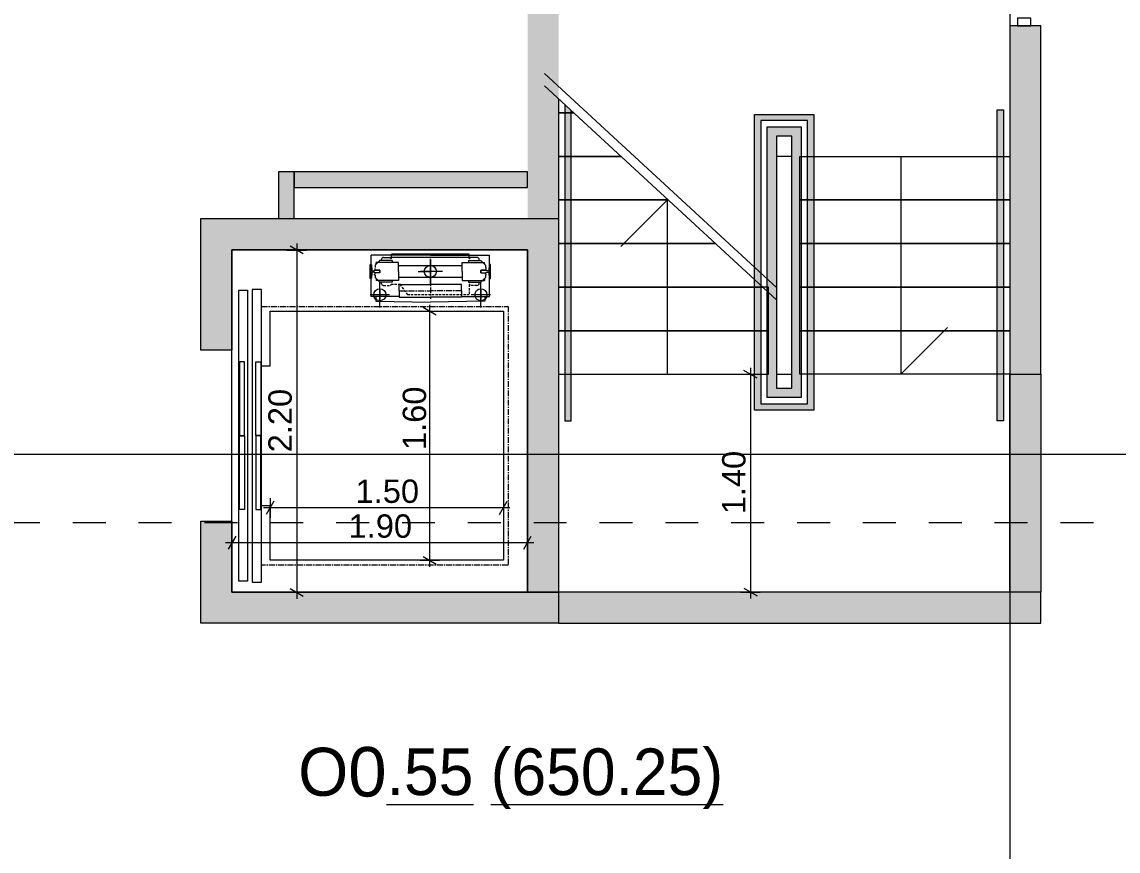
# Model space of a CAD drawing. Header units: millimetres. Extents: x 475159934 to 476245151, y 4620917055 to 4621447368.
# Drawn here: x 475283674 to 475290721, y 4620948619 to 4620953948 of the extents above; entities that cross this region are included whole.
import ezdxf

# ---------------------------------------------------------------- set-up
doc = ezdxf.new("R2010")
doc.units = ezdxf.units.MM
doc.header["$MEASUREMENT"] = 0
doc.set_wipeout_variables(frame=1)
for name, pattern in [('CENTER', [25400, 15875, -3175, 3175, -3175]), ('CENTERX2', [60, 37.5, -7.5, 7.5, -7.5]), ('Dashed', [423.333333, 211.666667, -211.666667]), ('DASHEDX2', [22.5, 15, -7.5]), ('PHANTOMX2', [75, 37.5, -7.5, 7.5, -7.5, 7.5, -7.5]), ('Wipeout_Contour', [1000, 0, -1000])]:
    doc.linetypes.add(name, pattern=pattern)
for name, color, linetype, lineweight in [('2D Drafting - General_Pen_No__250_Pen_No__7_Pen_No__154', 154, 'Continuous', 0), ('2D Drafting - General_Pen_No__250_Pen_No__7_Pen_No__250', 7, 'Continuous', 0), ('2D Drafting - General_Pen_No__250_Pen_No__7_Pen_No__7', 7, 'Continuous', 0), ('Doors_Pen_No__7_Pen_No__7_Pen_No__7', 7, 'Continuous', 0), ('G-Anno-Nplt_Pen_No__4', 7, 'Continuous', 0), ('G-Anno-Nplt_Pen_No__7', 7, 'Continuous', 0), ('gegmebi_Pen_No__7_Pen_No__7', 7, 'Continuous', 0), ('New_._Pen_No__1', 1, 'Continuous', 0), ('New_0_Pen_No__250', 7, 'Continuous', 0), ('New_23-DOOR_Pen_No__250', 7, 'Continuous', 0), ('New_2D Drafting - General_Pen_No__1', 1, 'Continuous', 0), ('New_2D Drafting - General_Pen_No__250_Pen_No__7_Pen_No__154', 154, 'Continuous', 0), ('New_2D Drafting - General_Pen_No__250_Pen_No__7_Pen_No__250', 7, 'Continuous', 0), ('New_2D Drafting - General_Pen_No__250_Pen_No__7_Pen_No__7', 7, 'Continuous', 0), ('New_2D Drafting - General_Pen_No__30_Pen_No__9_Pen_No__9_Pen_No__7', 7, 'Continuous', 0), ('New_2D Drafting - General_Pen_No__4', 7, 'Continuous', 0), ('New_31-TM_Pen_No__250', 7, 'Continuous', 0), ('New_51-CENTER-LINE_Pen_No__250', 7, 'Continuous', 0), ('New_CAR RAIL_Pen_No__250', 7, 'Continuous', 0), ('New_shenobebi_Pen_No__1', 1, 'Continuous', 0), ('New_shenobebi_Pen_No__7', 7, 'Continuous', 0), ('zoma_Pen_No__142', 142, 'Continuous', 0), ('zoma_Pen_No__5_Pen_No__5', 5, 'Continuous', 0)]:
    doc.layers.add(name, color=color, linetype=linetype, lineweight=lineweight)
doc.layers.add('zoma', color=7, linetype='Continuous')
doc.styles.add('GENERATED_STYLE_3', font='arial.ttf')
doc.styles.add('GENERATED_STYLE_6', font='avaza.ttf')
doc.dimstyles.new('GENERATED_STYLE__24', dxfattribs={"dimtxt": 150, "dimasz": 64.421331, "dimexe": 0.18, "dimexo": 3, "dimgap": 0, "dimtad": 1, "dimlfac": 0.001, "dimzin": 0, "dimdsep": 46, "dimtxsty": 'GENERATED_STYLE_3', "dimblk": 'ARROWHEAD_2', "dimblk1": 'ARROWHEAD_2', "dimblk2": 'ARROWHEAD_2', "dimcen": 0.09, "dimclrd": 142, "dimclre": 142, "dimclrt": 142, "dimadec": 0, "dimazin": 0, "dimtfac": 1, "dimtdec": 4, "dimtmove": 2, "dimatfit": 3, "dimfxl": 1, "dimtolj": 1, "dimtzin": 0, "dimarcsym": 0})
doc.dimstyles.new('GENERATED_STYLE__25', dxfattribs={"dimtxt": 150, "dimasz": 64.421331, "dimexe": 0.18, "dimexo": 3, "dimgap": 0, "dimtad": 1, "dimtih": 1, "dimtoh": 1, "dimlfac": 0.001, "dimzin": 0, "dimdsep": 46, "dimtxsty": 'GENERATED_STYLE_3', "dimblk": 'ARROWHEAD_2', "dimblk1": 'ARROWHEAD_2', "dimblk2": 'ARROWHEAD_2', "dimcen": 0.09, "dimclrd": 142, "dimclre": 142, "dimclrt": 142, "dimadec": 0, "dimazin": 0, "dimtfac": 1, "dimtdec": 4, "dimtmove": 0, "dimatfit": 3, "dimfxl": 1, "dimtolj": 1, "dimtzin": 0, "dimarcsym": 0})
doc.dimstyles.new('GENERATED_STYLE__3', dxfattribs={"dimtxt": 200, "dimasz": 64.421331, "dimexe": 0.18, "dimexo": 3, "dimgap": 0, "dimtad": 1, "dimtih": 1, "dimtoh": 1, "dimlfac": 0.001, "dimzin": 0, "dimdsep": 46, "dimtxsty": 'GENERATED_STYLE_3', "dimblk": 'ARROWHEAD_2', "dimblk1": 'ARROWHEAD_2', "dimblk2": 'ARROWHEAD_2', "dimcen": 0.09, "dimclrd": 142, "dimclre": 142, "dimclrt": 142, "dimadec": 0, "dimazin": 0, "dimtfac": 1, "dimtdec": 4, "dimtmove": 0, "dimatfit": 3, "dimfxl": 1, "dimtolj": 1, "dimtzin": 0, "dimarcsym": 0})
doc.dimstyles.new('GENERATED_STYLE__5', dxfattribs={"dimtxt": 150, "dimasz": 64.421331, "dimexe": 0.18, "dimexo": 3, "dimgap": 0, "dimtad": 1, "dimlfac": 0.001, "dimzin": 0, "dimdsep": 46, "dimtxsty": 'GENERATED_STYLE_3', "dimblk": 'ARROWHEAD_2', "dimblk1": 'ARROWHEAD_2', "dimblk2": 'ARROWHEAD_2', "dimcen": 0.09, "dimclrd": 142, "dimclre": 142, "dimclrt": 142, "dimadec": 0, "dimazin": 0, "dimtfac": 1, "dimtdec": 4, "dimtmove": 0, "dimatfit": 3, "dimfxl": 1, "dimtolj": 1, "dimtzin": 0, "dimarcsym": 0})
doc.dimstyles.new('GENERATED_STYLE__6', dxfattribs={"dimtxt": 200, "dimasz": 64.421331, "dimexe": 0.18, "dimexo": 3, "dimgap": 0, "dimtad": 1, "dimlfac": 0.001, "dimzin": 0, "dimdsep": 46, "dimtxsty": 'GENERATED_STYLE_3', "dimblk": 'ARROWHEAD_2', "dimblk1": 'ARROWHEAD_2', "dimblk2": 'ARROWHEAD_2', "dimcen": 0.09, "dimclrd": 142, "dimclre": 142, "dimclrt": 142, "dimadec": 0, "dimazin": 0, "dimtfac": 1, "dimtdec": 4, "dimtmove": 0, "dimatfit": 3, "dimfxl": 1, "dimtolj": 1, "dimtzin": 0, "dimarcsym": 0})

# ---------------------------------------------------------------- blocks, each defined once
blk = doc.blocks.new('*D298', base_point=(475826095.8, 4621095193.2))
at = {"layer": 'zoma_Pen_No__142', "color": 142, "linetype": 'Continuous', "lineweight": 0, "transparency": 16777216}
for p, q in [((475288293.9, 4620951684), (475288421, 4620951684)), ((475288399.8, 4620951659.5), (475288315, 4620951708.4)), ((475288357.4, 4620951725.4), (475288357.4, 4620951684)), ((475288357.4, 4620951684), (475288357.4, 4620950284)), ((475288293.9, 4620950284), (475288421, 4620950284)), ((475288315, 4620950308.4), (475288399.8, 4620950259.5)), ((475288357.4, 4620950284), (475288357.4, 4620950242.5))]:
    blk.add_line(p, q, dxfattribs=at)
at = {"layer": 'zoma_Pen_No__142', "color": 142, "lineweight": 0, "transparency": 16777216, "insert": (475288327.4, 4620950783.8), "char_height": 150, "attachment_point": 7, "rotation": 90, "style": 'GENERATED_STYLE_3'}
blk.add_mtext('\\A1;{\\pql;\\fArial|b0|i0|c204|p0;\\W1.000000;1.40}', dxfattribs=at)
blk = doc.blocks.new('ARROWHEAD_2')
at = {"color": 0, "linetype": 'Continuous', "lineweight": 0}
for p, q in [((0, 0), (-1, 0)), ((-0.38, -0.66), (0.38, 0.66))]:
    blk.add_line(p, q, dxfattribs=at)
blk = doc.blocks.new('*D299', base_point=(475826095.8, 4621095193.2))
at = {"layer": 'zoma_Pen_No__142', "color": 142, "linetype": 'Continuous', "lineweight": 0, "transparency": 16777216}
for p, q in [((475288293.9, 4620951684), (475288421, 4620951684)), ((475288399.8, 4620951659.5), (475288315, 4620951708.4)), ((475288357.4, 4620951725.4), (475288357.4, 4620951684)), ((475288357.4, 4620951684), (475288357.4, 4620950284)), ((475288293.9, 4620950284), (475288421, 4620950284)), ((475288315, 4620950308.4), (475288399.8, 4620950259.5)), ((475288357.4, 4620950284), (475288357.4, 4620950242.5))]:
    blk.add_line(p, q, dxfattribs=at)
at = {"layer": 'zoma_Pen_No__142', "color": 142, "lineweight": 0, "transparency": 16777216, "insert": (475288327.4, 4620950783.8), "char_height": 150, "attachment_point": 7, "rotation": 90, "style": 'GENERATED_STYLE_3'}
blk.add_mtext('\\A1;{\\pql;\\fArial|b0|i0|c204|p0;\\W1.000000;1.40}', dxfattribs=at)
blk = doc.blocks.new('*D575', base_point=(475826095.8, 4621095193.2))
at = {"layer": 'zoma_Pen_No__142', "color": 142, "linetype": 'Continuous', "lineweight": 0, "transparency": 16777216}
for p, q in [((475283324.4, 4620933932), (475283324.4, 4620934059.1)), ((475289824.4, 4620933932), (475289824.4, 4620934059.1)), ((475283348.8, 4620934038), (475283299.9, 4620933953.2)), ((475283324.4, 4620933995.6), (475289824.4, 4620933995.6)), ((475289848.8, 4620934038), (475289799.9, 4620933953.2))]:
    blk.add_line(p, q, dxfattribs=at)
at = {"layer": 'zoma_Pen_No__142', "color": 142, "lineweight": 0, "transparency": 16777216, "char_height": 200, "attachment_point": 7, "style": 'GENERATED_STYLE_3'}
for s, insert in [('\\A1;{\\pql;\\fArial|b0|i0|c204|p0;\\W1.000000;6.50}', (475286307.4, 4620934035.6)), ('\\A1;{\\pql;\\fArial|b0|i0|c204|p0;\\W1.000000;0.40}', (475289266, 4620934035.6))]:
    blk.add_mtext(s, dxfattribs=dict(at, insert=insert))
blk = doc.blocks.new('*D576', base_point=(475826095.8, 4621095193.2))
at = {"layer": 'zoma_Pen_No__142', "color": 142, "linetype": 'Continuous', "lineweight": 0, "transparency": 16777216}
for p, q in [((475289824.4, 4620933932), (475289824.4, 4620934059.1)), ((475290224.4, 4620933932), (475290224.4, 4620934059.1)), ((475289848.8, 4620934038), (475289799.9, 4620933953.2)), ((475289824.4, 4620933995.6), (475290224.4, 4620933995.6)), ((475290248.8, 4620934038), (475290199.9, 4620933953.2))]:
    blk.add_line(p, q, dxfattribs=at)
blk = doc.blocks.new('*D577', base_point=(475826095.8, 4621095193.2))
at = {"layer": 'zoma_Pen_No__142', "color": 142, "linetype": 'Continuous', "lineweight": 0, "transparency": 16777216}
for p, q in [((475290224.4, 4620933932), (475290224.4, 4620934059.1)), ((475296724.4, 4620933932), (475296724.4, 4620934059.1)), ((475290248.8, 4620934038), (475290199.9, 4620933953.2)), ((475290224.4, 4620933995.6), (475296724.4, 4620933995.6)), ((475296748.8, 4620934038), (475296699.9, 4620933953.2))]:
    blk.add_line(p, q, dxfattribs=at)
at = {"layer": 'zoma_Pen_No__142', "color": 142, "lineweight": 0, "transparency": 16777216, "char_height": 200, "attachment_point": 7, "style": 'GENERATED_STYLE_3'}
for s, insert in [('\\A1;{\\pql;\\fArial|b0|i0|c204|p0;\\W1.000000;6.50}', (475293207.4, 4620934035.6)), ('\\A1;{\\pql;\\fArial|b0|i0|c204|p0;\\W1.000000;0.40}', (475296166, 4620934035.6))]:
    blk.add_mtext(s, dxfattribs=dict(at, insert=insert))
blk = doc.blocks.new('*D582', base_point=(475826095.8, 4621095193.2))
at = {"layer": 'zoma_Pen_No__142', "color": 142, "linetype": 'Continuous', "lineweight": 0, "transparency": 16777216}
for p, q in [((475300034.2, 4620955499.4), (475299949.4, 4620955548.3)), ((475299991.8, 4620955523.9), (475299991.8, 4620955565.3)), ((475300055.4, 4620955523.9), (475299928.3, 4620955523.9)), ((475299991.8, 4620936169.2), (475299991.8, 4620955523.9)), ((475300055.4, 4620936169.2), (475299928.3, 4620936169.2)), ((475299949.4, 4620936193.7), (475300034.2, 4620936144.8)), ((475299991.8, 4620936127.8), (475299991.8, 4620936169.2))]:
    blk.add_line(p, q, dxfattribs=at)
at = {"layer": 'zoma_Pen_No__142', "color": 142, "lineweight": 0, "transparency": 16777216, "insert": (475299951.8, 4620945503.4), "char_height": 200, "attachment_point": 7, "rotation": 90, "style": 'GENERATED_STYLE_3'}
blk.add_mtext('\\A1;{\\pql;\\fArial|b0|i0|c204|p0;\\W1.000000;19.35}', dxfattribs=at)
blk = doc.blocks.new('*D590', base_point=(475826095.8, 4621095193.2))
at = {"layer": 'zoma_Pen_No__142', "color": 142, "linetype": 'Continuous', "lineweight": 0, "transparency": 16777216}
for p, q in [((475299274.8, 4620950969.2), (475299147.7, 4620950969.2)), ((475299168.9, 4620950993.7), (475299253.6, 4620950944.8)), ((475299211.2, 4620946169.2), (475299211.2, 4620950969.2)), ((475299168.9, 4620946193.7), (475299253.6, 4620946144.8)), ((475299274.8, 4620946169.2), (475299147.7, 4620946169.2))]:
    blk.add_line(p, q, dxfattribs=at)
at = {"layer": 'zoma_Pen_No__142', "color": 142, "lineweight": 0, "transparency": 16777216, "char_height": 200, "attachment_point": 7, "rotation": 90, "style": 'GENERATED_STYLE_3'}
for s, insert in [('\\A1;{\\pql;\\fArial|b0|i0|c204|p0;\\W1.000000;0.40}', (475299171.2, 4620950410.9)), ('\\A1;{\\pql;\\fArial|b0|i0|c204|p0;\\W1.000000;4.80}', (475299171.2, 4620948302.3))]:
    blk.add_mtext(s, dxfattribs=dict(at, insert=insert))
blk = doc.blocks.new('*D591', base_point=(475826095.8, 4621095193.2))
at = {"layer": 'zoma_Pen_No__142', "color": 142, "linetype": 'Continuous', "lineweight": 0, "transparency": 16777216}
for p, q in [((475299168.9, 4620951393.7), (475299253.6, 4620951344.8)), ((475299274.8, 4620951369.2), (475299147.7, 4620951369.2)), ((475299211.2, 4620950969.2), (475299211.2, 4620951369.2)), ((475299274.8, 4620950969.2), (475299147.7, 4620950969.2)), ((475299168.9, 4620950993.7), (475299253.6, 4620950944.8))]:
    blk.add_line(p, q, dxfattribs=at)
blk = doc.blocks.new('*D592', base_point=(475826095.8, 4621095193.2))
at = {"layer": 'zoma_Pen_No__142', "color": 142, "linetype": 'Continuous', "lineweight": 0, "transparency": 16777216}
for p, q in [((475299274.8, 4620955123.9), (475299147.7, 4620955123.9)), ((475299168.9, 4620955148.3), (475299253.6, 4620955099.4)), ((475299211.2, 4620951369.2), (475299211.2, 4620955123.9)), ((475299168.9, 4620951393.7), (475299253.6, 4620951344.8)), ((475299274.8, 4620951369.2), (475299147.7, 4620951369.2))]:
    blk.add_line(p, q, dxfattribs=at)
at = {"layer": 'zoma_Pen_No__142', "color": 142, "lineweight": 0, "transparency": 16777216, "char_height": 200, "attachment_point": 7, "rotation": 90, "style": 'GENERATED_STYLE_3'}
for s, insert in [('\\A1;{\\pql;\\fArial|b0|i0|c204|p0;\\W1.000000;0.40}', (475299171.2, 4620954565.5)), ('\\A1;{\\pql;\\fArial|b0|i0|c204|p0;\\W1.000000;3.75}', (475299171.2, 4620952979.6))]:
    blk.add_mtext(s, dxfattribs=dict(at, insert=insert))
blk = doc.blocks.new('*D613', base_point=(475826095.8, 4621095193.2))
at = {"layer": 'zoma_Pen_No__142', "color": 142, "linetype": 'Continuous', "lineweight": 0, "transparency": 16777216}
for p, q in [((475283319.4, 4620956487.6), (475283319.4, 4620956614.8)), ((475289819.4, 4620956487.6), (475289819.4, 4620956614.8)), ((475283343.9, 4620956593.6), (475283294.9, 4620956508.8)), ((475283319.4, 4620956551.2), (475289819.4, 4620956551.2)), ((475289843.9, 4620956593.6), (475289794.9, 4620956508.8))]:
    blk.add_line(p, q, dxfattribs=at)
at = {"layer": 'zoma_Pen_No__142', "color": 142, "lineweight": 0, "transparency": 16777216, "char_height": 200, "attachment_point": 7, "style": 'GENERATED_STYLE_3'}
for s, insert in [('\\A1;{\\pql;\\fArial|b0|i0|c204|p0;\\W1.000000;6.50}', (475286302.5, 4620956591.2)), ('\\A1;{\\pql;\\fArial|b0|i0|c204|p0;\\W1.000000;0.40}', (475289261.1, 4620956591.2))]:
    blk.add_mtext(s, dxfattribs=dict(at, insert=insert))
blk = doc.blocks.new('*D614', base_point=(475826095.8, 4621095193.2))
at = {"layer": 'zoma_Pen_No__142', "color": 142, "linetype": 'Continuous', "lineweight": 0, "transparency": 16777216}
for p, q in [((475289819.4, 4620956487.6), (475289819.4, 4620956614.8)), ((475290219.4, 4620956487.6), (475290219.4, 4620956614.8)), ((475289843.9, 4620956593.6), (475289794.9, 4620956508.8)), ((475289819.4, 4620956551.2), (475290219.4, 4620956551.2)), ((475290243.9, 4620956593.6), (475290194.9, 4620956508.8))]:
    blk.add_line(p, q, dxfattribs=at)
blk = doc.blocks.new('*D615', base_point=(475826095.8, 4621095193.2))
at = {"layer": 'zoma_Pen_No__142', "color": 142, "linetype": 'Continuous', "lineweight": 0, "transparency": 16777216}
for p, q in [((475290219.4, 4620956487.6), (475290219.4, 4620956614.8)), ((475296719.4, 4620956487.6), (475296719.4, 4620956614.8)), ((475290243.9, 4620956593.6), (475290194.9, 4620956508.8)), ((475290219.4, 4620956551.2), (475296719.4, 4620956551.2)), ((475296743.9, 4620956593.6), (475296694.9, 4620956508.8))]:
    blk.add_line(p, q, dxfattribs=at)
at = {"layer": 'zoma_Pen_No__142', "color": 142, "lineweight": 0, "transparency": 16777216, "char_height": 200, "attachment_point": 7, "style": 'GENERATED_STYLE_3'}
for s, insert in [('\\A1;{\\pql;\\fArial|b0|i0|c204|p0;\\W1.000000;6.50}', (475293202.5, 4620956591.2)), ('\\A1;{\\pql;\\fArial|b0|i0|c204|p0;\\W1.000000;0.40}', (475296161.1, 4620956591.2))]:
    blk.add_mtext(s, dxfattribs=dict(at, insert=insert))
blk = doc.blocks.new('*D1994', base_point=(475826095.8, 4621095193.2))
at = {"layer": 'zoma_Pen_No__142', "color": 142, "linetype": 'Continuous', "lineweight": 0, "transparency": 16777216}
for p, q in [((475285048.8, 4620950643.4), (475284999.9, 4620950558.6)), ((475285024.4, 4620950664.6), (475285024.4, 4620950537.4)), ((475286899.9, 4620950558.6), (475286948.8, 4620950643.4)), ((475286924.4, 4620950664.6), (475286924.4, 4620950537.4)), ((475285024.4, 4620950601), (475284982.9, 4620950601)), ((475286924.4, 4620950601), (475285024.4, 4620950601)), ((475286965.8, 4620950601), (475286924.4, 4620950601))]:
    blk.add_line(p, q, dxfattribs=at)
at = {"layer": 'zoma_Pen_No__142', "color": 142, "lineweight": 0, "transparency": 16777216, "insert": (475285774.2, 4620950631), "char_height": 150, "attachment_point": 7, "style": 'GENERATED_STYLE_3'}
blk.add_mtext('\\A1;{\\pql;\\fArial|b0|i0|c204|p0;\\W1.000000;1.90}', dxfattribs=at)
blk = doc.blocks.new('*D1995', base_point=(475826095.8, 4621095193.2))
at = {"layer": 'zoma_Pen_No__142', "color": 142, "linetype": 'Continuous', "lineweight": 0, "transparency": 16777216}
for p, q in [((475286337.5, 4620952064), (475286252.7, 4620952112.9)), ((475286295.1, 4620952129.9), (475286295.1, 4620952088.5)), ((475286231.5, 4620952088.5), (475286358.7, 4620952088.5)), ((475286295.1, 4620952088.5), (475286295.1, 4620950488.5)), ((475286231.5, 4620950488.5), (475286358.7, 4620950488.5)), ((475286252.7, 4620950512.9), (475286337.5, 4620950464)), ((475286295.1, 4620950488.5), (475286295.1, 4620950447))]:
    blk.add_line(p, q, dxfattribs=at)
at = {"layer": 'zoma_Pen_No__142', "color": 142, "lineweight": 0, "transparency": 16777216, "insert": (475286274.1, 4620951196.7), "char_height": 150, "attachment_point": 7, "rotation": 90, "style": 'GENERATED_STYLE_3'}
blk.add_mtext('\\A1;{\\pql;\\fArial|b0|i0|c204|p0;\\W1.000000;1.60}', dxfattribs=at)
blk = doc.blocks.new('*D1996', base_point=(475826095.8, 4621095193.2))
at = {"layer": 'zoma_Pen_No__142', "color": 142, "linetype": 'Continuous', "lineweight": 0, "transparency": 16777216}
for p, q in [((475285269.4, 4620950824.9), (475285227.9, 4620950824.9)), ((475285293.8, 4620950867.2), (475285244.9, 4620950782.5)), ((475285269.4, 4620950888.4), (475285269.4, 4620950761.3)), ((475286769.4, 4620950824.9), (475285269.4, 4620950824.9)), ((475286744.9, 4620950782.5), (475286793.8, 4620950867.2)), ((475286769.4, 4620950888.4), (475286769.4, 4620950761.3)), ((475286810.8, 4620950824.9), (475286769.4, 4620950824.9))]:
    blk.add_line(p, q, dxfattribs=at)
at = {"layer": 'zoma_Pen_No__142', "color": 142, "lineweight": 0, "transparency": 16777216, "insert": (475285819.2, 4620950854.9), "char_height": 150, "attachment_point": 7, "style": 'GENERATED_STYLE_3'}
blk.add_mtext('\\A1;{\\pql;\\fArial|b0|i0|c204|p0;\\W1.000000;1.50}', dxfattribs=at)
blk = doc.blocks.new('*D1997', base_point=(475826095.8, 4621095193.2))
at = {"layer": 'zoma_Pen_No__142', "color": 142, "linetype": 'Continuous', "lineweight": 0, "transparency": 16777216}
for p, q in [((475285440.4, 4620952523.7), (475285440.4, 4620952482.2)), ((475285376.9, 4620952482.2), (475285504, 4620952482.2)), ((475285482.8, 4620952457.7), (475285398.1, 4620952506.7)), ((475285440.4, 4620952482.2), (475285440.4, 4620950282.2)), ((475285376.9, 4620950282.2), (475285504, 4620950282.2)), ((475285398.1, 4620950306.7), (475285482.8, 4620950257.7)), ((475285440.4, 4620950282.2), (475285440.4, 4620950240.8))]:
    blk.add_line(p, q, dxfattribs=at)
at = {"layer": 'zoma_Pen_No__142', "color": 142, "lineweight": 0, "transparency": 16777216, "insert": (475285410.4, 4620951182), "char_height": 150, "attachment_point": 7, "rotation": 90, "style": 'GENERATED_STYLE_3'}
blk.add_mtext('\\A1;{\\pql;\\fArial|b0|i0|c204|p0;\\W1.000000;2.20}', dxfattribs=at)

msp = doc.modelspace()

# ---------------------------------------------------------------- hatches: boundary and pattern name
at = {"layer": '2D Drafting - General_Pen_No__250_Pen_No__7_Pen_No__154', "linetype": 'Continuous', "lineweight": 0}
msp.add_hatch(color=154, dxfattribs=at).paths.add_polyline_path([(475290024.365, 4620951683.885), (475290224.365, 4620951683.885), (475290224.365, 4620950283.794), (475290024.365, 4620950283.794)])
at = {"layer": '2D Drafting - General_Pen_No__250_Pen_No__7_Pen_No__7', "linetype": 'Continuous', "lineweight": 0}
for points in [[(475286924.364, 4620955323.861), (475286924.364, 4620952683.786), (475287124.364, 4620952683.786), (475287124.364, 4620955323.861)], [(475290224.364, 4620953923.449), (475290024.364, 4620953923.449), (475290024.364, 4620951683.885), (475290224.364, 4620951683.885)]]:
    msp.add_hatch(color=7, dxfattribs=at).paths.add_polyline_path(points)
at = {"layer": 'G-Anno-Nplt_Pen_No__7', "linetype": 'Continuous', "lineweight": 0}
msp.add_hatch(color=7, dxfattribs=at).paths.add_polyline_path([(475287124.364, 4620950083.786), (475290224.365, 4620950083.786), (475290224.365, 4620950283.786), (475287124.364, 4620950283.786)])
at = {"layer": 'New_2D Drafting - General_Pen_No__1', "linetype": 'Continuous', "lineweight": 0}
for points in [[(475287164.364, 4620951383.818), (475287204.364, 4620951383.818), (475287204.364, 4620953379.408), (475287164.364, 4620953416.331)], [(475289984.364, 4620951383.818), (475289944.364, 4620951383.818), (475289944.364, 4620953384.023), (475289984.364, 4620953384.023)]]:
    msp.add_hatch(color=1, dxfattribs=at).paths.add_polyline_path(points)
h = msp.add_hatch(color=1, dxfattribs=at)
h.paths.add_polyline_path([(475288764.364, 4620951453.71), (475288384.364, 4620951453.71), (475288384.364, 4620951583.818), (475288384.364, 4620953353.725), (475288764.364, 4620953353.725)])
h.paths.add_polyline_path([(475288424.364, 4620951493.71), (475288724.364, 4620951493.71), (475288724.364, 4620953313.725), (475288424.364, 4620953313.725)], flags=0)
h = msp.add_hatch(color=1, dxfattribs=at)
h.paths.add_polyline_path([(475288684.364, 4620951533.71), (475288464.364, 4620951533.71), (475288464.364, 4620953273.725), (475288684.364, 4620953273.725)])
h.paths.add_polyline_path([(475288624.364, 4620951593.71), (475288624.364, 4620953213.725), (475288524.364, 4620953213.725), (475288524.364, 4620951593.71)], flags=0)
at = {"layer": 'New_2D Drafting - General_Pen_No__250_Pen_No__7_Pen_No__154', "linetype": 'Continuous', "lineweight": 0}
for points in [[(475287124.364, 4620950283.786), (475286924.364, 4620950283.786), (475286924.364, 4620952483.786), (475285024.364, 4620952483.786), (475285024.364, 4620951838.476), (475284824.364, 4620951838.476), (475284824.364, 4620952683.786), (475287124.364, 4620952683.786), (475287124.364, 4620952483.786)], [(475287124.364, 4620950083.786), (475286924.364, 4620950083.786), (475284824.364, 4620950083.786), (475284824.364, 4620950738.476), (475285024.364, 4620950738.476), (475285024.364, 4620950283.786), (475286924.364, 4620950283.786), (475287124.364, 4620950283.786)]]:
    msp.add_hatch(color=154, dxfattribs=at).paths.add_polyline_path(points)
at = {"layer": 'New_2D Drafting - General_Pen_No__250_Pen_No__7_Pen_No__7', "linetype": 'Continuous', "lineweight": 0}
msp.add_hatch(color=7, dxfattribs=at).paths.add_polyline_path([(475286924.364, 4620952884.331), (475286924.364, 4620952984.331), (475285424.364, 4620952984.331), (475285424.364, 4620952884.331)])
msp.add_hatch(color=7, dxfattribs=at).paths.add_polyline_path([(475286924.364, 4620952884.331), (475286924.364, 4620952984.331), (475285424.364, 4620952984.331), (475285424.364, 4620952884.331)])
at = {"layer": 'New_2D Drafting - General_Pen_No__30_Pen_No__9_Pen_No__9_Pen_No__7', "linetype": 'Continuous', "lineweight": 0}
msp.add_hatch(color=7, dxfattribs=at).paths.add_polyline_path([(475285324.364, 4620952984.331), (475285324.364, 4620952683.871), (475285424.364, 4620952683.871), (475285424.364, 4620952984.331)])
msp.add_hatch(color=7, dxfattribs=at).paths.add_polyline_path([(475285324.364, 4620952984.331), (475285324.364, 4620952683.871), (475285424.364, 4620952683.871), (475285424.364, 4620952984.331)])

# ---------------------------------------------------------------- linework, layer by layer
at = {"layer": '2D Drafting - General_Pen_No__250_Pen_No__7_Pen_No__250', "color": 7, "linetype": 'Continuous', "lineweight": 0, "flags": 128}
for points in [[(475290224.364, 4620953923.449), (475290024.364, 4620953923.449), (475290024.364, 4620951683.885), (475290224.364, 4620951683.885)], [(475290024.365, 4620951683.885), (475290224.365, 4620951683.885), (475290224.365, 4620950283.794), (475290024.365, 4620950283.794)]]:
    msp.add_lwpolyline(points, close=True, dxfattribs=at)
at = {"layer": 'Doors_Pen_No__7_Pen_No__7_Pen_No__7', "color": 7, "linetype": 'Continuous', "lineweight": 0, "flags": 128}
msp.add_lwpolyline([(475290159.503, 4620953923.449), (475290159.503, 4620953972.838), (475290074.836, 4620953972.838), (475290074.836, 4620953923.449)], close=True, dxfattribs=at)
at = {"layer": 'G-Anno-Nplt_Pen_No__4', "color": 7, "linetype": 'Continuous', "lineweight": 0, "flags": 128}
msp.add_lwpolyline([(475287124.364, 4620950083.786), (475290224.365, 4620950083.786), (475290224.365, 4620950283.786), (475287124.364, 4620950283.786)], close=True, dxfattribs=at)
at = {"layer": 'gegmebi_Pen_No__7_Pen_No__7', "color": 7, "linetype": 'Continuous', "lineweight": 0, "flags": 128}
for points in [[(475287124.364, 4620953453.254), (475287124.364, 4620953363.818), (475287221.253, 4620953363.818)], [(475287221.253, 4620953363.818), (475287124.364, 4620953363.818), (475287124.364, 4620953083.818), (475287524.586, 4620953083.818)], [(475287524.586, 4620953083.818), (475287124.364, 4620953083.818), (475287124.364, 4620952803.818), (475287827.92, 4620952803.818)], [(475289324.364, 4620953083.818), (475289324.364, 4620951683.818), (475289624.364, 4620951983.818)], [(475287827.92, 4620952803.818), (475287124.364, 4620952803.818), (475287124.364, 4620952523.818), (475288131.253, 4620952523.818)], [(475287824.364, 4620951683.818), (475287824.364, 4620952803.818), (475287524.364, 4620952503.818)], [(475288131.253, 4620952523.818), (475287124.364, 4620952523.818), (475287124.364, 4620952243.818), (475288434.586, 4620952243.818)]]:
    msp.add_lwpolyline(points, dxfattribs=at)
for points in [[(475288524.364, 4620951683.818), (475288624.364, 4620951683.818), (475288624.364, 4620953083.818), (475288524.364, 4620953083.818)], [(475288674.364, 4620952803.818), (475288674.364, 4620953083.818), (475290024.364, 4620953083.818), (475290024.364, 4620952803.818)], [(475288674.364, 4620952523.818), (475288674.364, 4620952803.818), (475290024.364, 4620952803.818), (475290024.364, 4620952523.818)], [(475288674.364, 4620952243.818), (475288674.364, 4620952523.818), (475290024.364, 4620952523.818), (475290024.364, 4620952243.818)], [(475288474.364, 4620951963.818), (475288474.364, 4620952243.818), (475287124.364, 4620952243.818), (475287124.364, 4620951963.818)], [(475288674.364, 4620951963.818), (475288674.364, 4620952243.818), (475290024.364, 4620952243.818), (475290024.364, 4620951963.818)], [(475288474.364, 4620951683.818), (475288474.364, 4620951963.818), (475287124.364, 4620951963.818), (475287124.364, 4620951683.818)], [(475288674.364, 4620951683.818), (475288674.364, 4620951963.818), (475290024.364, 4620951963.818), (475290024.364, 4620951683.818)]]:
    msp.add_lwpolyline(points, close=True, dxfattribs=at)
at = {"layer": 'New_0_Pen_No__250', "color": 7, "linetype": 'PHANTOMX2', "lineweight": 0}
for p, q in [((475286049.364, 4620952428.476), (475286049.364, 4620952454.476)), ((475286549.364, 4620952428.476), (475286549.364, 4620952454.476))]:
    msp.add_line(p, q, dxfattribs=at)
at = {"layer": 'New_0_Pen_No__250', "color": 7, "linetype": 'Continuous', "lineweight": 0}
for p, q in [((475286549.364, 4620952454.476), (475286049.364, 4620952454.476)), ((475285944.364, 4620952384.476), (475285974.364, 4620952414.476)), ((475285944.364, 4620952384.476), (475285944.364, 4620952368.976)), ((475286094.364, 4620952401.976), (475285951.364, 4620952401.976)), ((475285951.364, 4620952391.476), (475285951.364, 4620952401.976)), ((475286054.364, 4620952414.476), (475285974.364, 4620952414.476)), ((475285984.364, 4620952414.476), (475285984.364, 4620952419.476)), ((475285999.364, 4620952434.476), (475286044.364, 4620952434.476)), ((475286044.364, 4620952434.476), (475286044.364, 4620952428.476)), ((475286049.364, 4620952428.476), (475286044.364, 4620952428.476)), ((475286049.364, 4620952428.476), (475286049.364, 4620952434.476)), ((475286549.364, 4620952434.476), (475286049.364, 4620952434.476)), ((475286054.364, 4620952414.476), (475286054.364, 4620952401.976)), ((475286094.364, 4620952344.476), (475286094.364, 4620952401.976)), ((475286094.364, 4620952381.976), (475286504.364, 4620952381.976)), ((475286504.364, 4620952344.476), (475286504.364, 4620952401.976)), ((475286504.364, 4620952401.976), (475286647.364, 4620952401.976)), ((475286544.364, 4620952414.476), (475286544.364, 4620952401.976)), ((475286544.364, 4620952414.476), (475286624.364, 4620952414.476)), ((475286549.364, 4620952428.476), (475286549.364, 4620952434.476)), ((475286549.364, 4620952428.476), (475286554.364, 4620952428.476)), ((475286554.364, 4620952434.476), (475286554.364, 4620952428.476)), ((475286599.364, 4620952434.476), (475286554.364, 4620952434.476)), ((475286614.364, 4620952414.476), (475286614.364, 4620952419.476)), ((475286654.364, 4620952384.476), (475286624.364, 4620952414.476)), ((475286647.364, 4620952391.476), (475286647.364, 4620952401.976)), ((475286654.364, 4620952384.476), (475286654.364, 4620952368.976)), ((475285945.364, 4620952325.976), (475285940.364, 4620952325.976)), ((475285940.364, 4620952319.976), (475285940.364, 4620952325.976)), ((475285944.364, 4620952319.976), (475285940.364, 4620952319.976)), ((475285942.364, 4620952362.976), (475285942.364, 4620952352.976)), ((475285975.364, 4620952352.976), (475285942.364, 4620952352.976)), ((475285944.364, 4620952319.976), (475285944.364, 4620952304.476)), ((475285944.364, 4620952304.476), (475285974.364, 4620952274.476)), ((475285975.364, 4620952335.976), (475285945.364, 4620952335.976)), ((475285945.364, 4620952329.536), (475285945.364, 4620952335.976)), ((475285945.364, 4620952325.976), (475285945.364, 4620952329.536)), ((475285975.364, 4620952335.976), (475285975.364, 4620952352.976)), ((475286094.364, 4620952344.476), (475286094.364, 4620952286.976)), ((475286094.364, 4620952306.976), (475286504.364, 4620952306.976)), ((475286504.364, 4620952344.476), (475286504.364, 4620952286.976)), ((475286623.364, 4620952352.976), (475286656.364, 4620952352.976)), ((475286623.364, 4620952335.976), (475286623.364, 4620952352.976)), ((475286623.364, 4620952335.976), (475286653.364, 4620952335.976)), ((475286654.364, 4620952304.476), (475286624.364, 4620952274.476)), ((475286653.364, 4620952329.536), (475286653.364, 4620952335.976)), ((475286653.364, 4620952325.976), (475286653.364, 4620952329.536)), ((475286653.364, 4620952325.976), (475286658.364, 4620952325.976)), ((475286654.364, 4620952368.976), (475286659.364, 4620952368.976)), ((475286654.364, 4620952319.976), (475286654.364, 4620952304.476)), ((475286654.364, 4620952319.976), (475286658.364, 4620952319.976)), ((475286656.364, 4620952362.976), (475286656.364, 4620952352.976)), ((475286656.364, 4620952362.976), (475286659.364, 4620952362.976)), ((475286658.364, 4620952319.976), (475286658.364, 4620952325.976)), ((475286659.364, 4620952362.976), (475286659.364, 4620952368.976)), ((475285951.364, 4620952297.476), (475285951.364, 4620952286.976)), ((475286094.364, 4620952286.976), (475285951.364, 4620952286.976)), ((475286054.364, 4620952274.476), (475285974.364, 4620952274.476)), ((475285984.364, 4620952269.476), (475285984.364, 4620952274.476)), ((475286054.364, 4620952286.976), (475286054.364, 4620952274.476)), ((475286504.364, 4620952286.976), (475286647.364, 4620952286.976)), ((475286544.364, 4620952286.976), (475286544.364, 4620952274.476)), ((475286544.364, 4620952274.476), (475286624.364, 4620952274.476)), ((475286614.364, 4620952269.476), (475286614.364, 4620952274.476)), ((475286647.364, 4620952297.476), (475286647.364, 4620952286.976)), ((475285269.364, 4620951738.476), (475285269.364, 4620952088.476)), ((475285214.364, 4620951738.476), (475285269.364, 4620951738.476))]:
    msp.add_line(p, q, dxfattribs=at)
at = {"layer": 'New_0_Pen_No__250', "color": 7, "linetype": 'CENTER', "lineweight": 0}
for p, q in [((475286299.601, 4620952262.54), (475286299.601, 4620952426.411)), ((475286362.351, 4620952344.476), (475286236.851, 4620952344.476)), ((475285974.601, 4620952112.54), (475285974.601, 4620952276.411)), ((475286624.601, 4620952112.54), (475286624.601, 4620952276.411)), ((475286037.351, 4620952194.476), (475285911.851, 4620952194.476)), ((475286687.351, 4620952194.476), (475286561.851, 4620952194.476))]:
    msp.add_line(p, q, dxfattribs=at)
at = {"layer": 'New_0_Pen_No__250', "color": 7, "linetype": 'DASHEDX2', "lineweight": 0}
for p, q in [((475285999.364, 4620952254.476), (475286044.364, 4620952254.476)), ((475286107.221, 4620952260.476), (475286044.364, 4620952260.476)), ((475286044.364, 4620952260.476), (475286044.364, 4620952254.476)), ((475286154.364, 4620952194.476), (475286107.221, 4620952260.476)), ((475286549.364, 4620952260.476), (475286549.364, 4620952194.476)), ((475286554.364, 4620952260.476), (475286549.364, 4620952260.476)), ((475286554.364, 4620952260.476), (475286554.364, 4620952254.476)), ((475286599.364, 4620952254.476), (475286554.364, 4620952254.476)), ((475286549.364, 4620952194.476), (475286154.364, 4620952194.476))]:
    msp.add_line(p, q, dxfattribs=at)
at = {"layer": 'New_0_Pen_No__250', "color": 7, "linetype": 'Continuous', "lineweight": 0}
for points in [[(475286338.351, 4620952344.476, -1), (475286260.851, 4620952344.476, -1)], [(475286013.351, 4620952194.476, -1), (475285935.851, 4620952194.476, -1)], [(475286663.351, 4620952194.476, -1), (475286585.851, 4620952194.476, -1)]]:
    msp.add_lwpolyline(points, format="xyb", close=True, dxfattribs=at)
for points in [[(475286299.601, 4620952374.015), (475286299.601, 4620952314.937)], [(475286329.855, 4620952344.476), (475286269.347, 4620952344.476)], [(475286004.855, 4620952194.476), (475285944.347, 4620952194.476)], [(475285974.601, 4620952224.015), (475285974.601, 4620952164.937)], [(475286654.855, 4620952194.476), (475286594.347, 4620952194.476)], [(475286624.601, 4620952224.015), (475286624.601, 4620952164.937)], [(475285269.364, 4620952088.476), (475286769.364, 4620952088.476), (475286769.364, 4620950488.476), (475285269.364, 4620950488.476), (475285269.364, 4620950838.476), (475285214.364, 4620950838.476)]]:
    msp.add_lwpolyline(points, dxfattribs=at)
for centre, start, end in [((475285999.364, 4620952419.476), 109.4712191, 180), ((475285999.364, 4620952419.476), 90, 109.4712207), ((475286599.364, 4620952419.476), 0, 90), ((475285999.364, 4620952269.476), 180, 250.5287809), ((475285999.364, 4620952269.476), 250.5287793, 270), ((475286599.364, 4620952269.476), 270, 0)]:
    msp.add_arc(centre, 15, start, end, dxfattribs=at)
at = {"layer": 'New_23-DOOR_Pen_No__250', "color": 7, "linetype": 'Continuous', "lineweight": 0}
for points in [[(475285124.364, 4620952223.476), (475285124.364, 4620950353.476), (475285069.364, 4620950353.476), (475285069.364, 4620952223.476)], [(475285214.364, 4620950348.476), (475285214.364, 4620952228.476), (475285154.364, 4620952228.476), (475285154.364, 4620950348.476)], [(475285073.364, 4620951289.476), (475285105.364, 4620951289.476), (475285105.364, 4620951763.476), (475285073.364, 4620951763.476)], [(475285210.364, 4620951763.476), (475285210.364, 4620951289.476), (475285178.364, 4620951289.476), (475285178.364, 4620951763.476)], [(475285105.364, 4620951287.476), (475285105.364, 4620950813.476), (475285073.364, 4620950813.476), (475285073.364, 4620951287.476)], [(475285210.364, 4620950813.476), (475285210.364, 4620951287.476), (475285178.364, 4620951287.476), (475285178.364, 4620950813.476)]]:
    msp.add_lwpolyline(points, close=True, dxfattribs=at)
at = {"layer": 'New_2D Drafting - General_Pen_No__250_Pen_No__7_Pen_No__154', "color": 154, "linetype": 'Continuous', "lineweight": 0, "flags": 128}
for points in [[(475287124.364, 4620950283.786), (475286924.364, 4620950283.786), (475286924.364, 4620952483.786), (475285024.364, 4620952483.786), (475285024.364, 4620951838.476), (475284824.364, 4620951838.476), (475284824.364, 4620952683.786), (475287124.364, 4620952683.786), (475287124.364, 4620952483.786)], [(475287124.364, 4620950083.786), (475286924.364, 4620950083.786), (475284824.364, 4620950083.786), (475284824.364, 4620950738.476), (475285024.364, 4620950738.476), (475285024.364, 4620950283.786), (475286924.364, 4620950283.786), (475287124.364, 4620950283.786)]]:
    msp.add_lwpolyline(points, close=True, dxfattribs=at)
at = {"layer": 'New_2D Drafting - General_Pen_No__250_Pen_No__7_Pen_No__250', "color": 7, "linetype": 'Continuous', "lineweight": 0, "flags": 128}
msp.add_lwpolyline([(475286924.364, 4620952884.331), (475286924.364, 4620952984.331), (475285424.364, 4620952984.331), (475285424.364, 4620952884.331)], close=True, dxfattribs=at)
msp.add_lwpolyline([(475286924.364, 4620952884.331), (475286924.364, 4620952984.331), (475285424.364, 4620952984.331), (475285424.364, 4620952884.331)], close=True, dxfattribs=at)
at = {"layer": 'New_2D Drafting - General_Pen_No__30_Pen_No__9_Pen_No__9_Pen_No__7', "color": 7, "linetype": 'Continuous', "lineweight": 0, "flags": 128}
msp.add_lwpolyline([(475285324.364, 4620952984.331), (475285324.364, 4620952683.871), (475285424.364, 4620952683.871), (475285424.364, 4620952984.331)], close=True, dxfattribs=at)
msp.add_lwpolyline([(475285324.364, 4620952984.331), (475285324.364, 4620952683.871), (475285424.364, 4620952683.871), (475285424.364, 4620952984.331)], close=True, dxfattribs=at)
at = {"layer": 'New_2D Drafting - General_Pen_No__4', "color": 7, "linetype": 'Continuous', "lineweight": 0, "flags": 128}
for points in [[(475287164.364, 4620951383.818), (475287204.364, 4620951383.818), (475287204.364, 4620953379.408), (475287164.364, 4620953416.331)], [(475289984.364, 4620951383.818), (475289944.364, 4620951383.818), (475289944.364, 4620953384.023), (475289984.364, 4620953384.023)], [(475288764.364, 4620951453.71), (475288384.364, 4620951453.71), (475288384.364, 4620951583.818), (475288384.364, 4620953353.725), (475288764.364, 4620953353.725)], [(475288424.364, 4620951493.71), (475288724.364, 4620951493.71), (475288724.364, 4620953313.725), (475288424.364, 4620953313.725)], [(475288684.364, 4620951533.71), (475288464.364, 4620951533.71), (475288464.364, 4620953273.725), (475288684.364, 4620953273.725)], [(475288624.364, 4620951593.71), (475288624.364, 4620953213.725), (475288524.364, 4620953213.725), (475288524.364, 4620951593.71)]]:
    msp.add_lwpolyline(points, close=True, dxfattribs=at)
at = {"layer": 'New_31-TM_Pen_No__250', "color": 7, "linetype": 'Continuous', "lineweight": 0}
for p, q in [((475286299.601, 4620952449.476), (475285919.601, 4620952449.476)), ((475285919.601, 4620952183.976), (475285919.601, 4620952449.476)), ((475286299.601, 4620952449.476), (475286679.601, 4620952449.476)), ((475286679.601, 4620952183.976), (475286679.601, 4620952449.476)), ((475286099.601, 4620952220.476), (475286099.601, 4620952261.476)), ((475286099.601, 4620952261.476), (475286299.601, 4620952261.476)), ((475286499.601, 4620952261.476), (475286299.601, 4620952261.476)), ((475286499.601, 4620952220.476), (475286499.601, 4620952261.476)), ((475286099.601, 4620952183.976), (475285919.601, 4620952183.976)), ((475285950.101, 4620952183.976), (475285950.101, 4620952154.476)), ((475286099.601, 4620952220.476), (475286099.601, 4620952220.426)), ((475286099.601, 4620952220.476), (475286099.601, 4620952179.476)), ((475286099.601, 4620952179.476), (475286299.601, 4620952179.476)), ((475286499.601, 4620952179.476), (475286299.601, 4620952179.476)), ((475286499.601, 4620952220.476), (475286499.601, 4620952220.426)), ((475286499.601, 4620952220.476), (475286499.601, 4620952179.476)), ((475286499.601, 4620952183.976), (475286679.601, 4620952183.976)), ((475286649.101, 4620952183.976), (475286649.101, 4620952154.476)), ((475285950.101, 4620952154.476), (475286299.601, 4620952146.876)), ((475286649.101, 4620952154.476), (475286299.601, 4620952146.876))]:
    msp.add_line(p, q, dxfattribs=at)
at = {"layer": 'New_31-TM_Pen_No__250', "color": 7, "linetype": 'CENTERX2', "lineweight": 0}
for p, q in [((475286299.601, 4620952421.914), (475286299.601, 4620952167.561)), ((475286222.163, 4620952344.476), (475286299.601, 4620952344.476)), ((475286377.039, 4620952344.476), (475286299.601, 4620952344.476)), ((475286099.601, 4620952220.476), (475286299.601, 4620952220.476)), ((475286499.601, 4620952220.476), (475286299.601, 4620952220.476))]:
    msp.add_line(p, q, dxfattribs=at)
at = {"layer": 'New_51-CENTER-LINE_Pen_No__250', "color": 7, "linetype": 'CENTERX2', "lineweight": 0}
msp.add_lwpolyline([(475285214.364, 4620952119.476), (475286799.364, 4620952119.476), (475286799.364, 4620950457.476), (475285214.364, 4620950457.476)], dxfattribs=at)
at = {"layer": 'New_CAR RAIL_Pen_No__250', "color": 7, "linetype": 'Continuous', "lineweight": 0}
for points in [[(475285974.364, 4620952337.536), (475285973.364, 4620952336.536), (475285940.964, 4620952336.536, 0.35567502), (475285937.047, 4620952339.726), (475285926.845, 4620952339.726, 0.39334069), (475285922.855, 4620952336.013), (475285920.464, 4620952302.761, -0.39334069), (475285917.472, 4620952299.976), (475285912.364, 4620952299.976), (475285912.364, 4620952388.976), (475285917.472, 4620952388.976, -0.39334069), (475285920.464, 4620952386.191), (475285922.855, 4620952352.939, 0.39334069), (475285926.845, 4620952349.226), (475285937.047, 4620952349.226, 0.35567502), (475285940.964, 4620952352.416), (475285973.364, 4620952352.416), (475285974.364, 4620952351.416)], [(475286624.838, 4620952337.536), (475286625.838, 4620952336.536), (475286658.238, 4620952336.536, -0.35567502), (475286662.155, 4620952339.726), (475286672.357, 4620952339.726, -0.39334069), (475286676.346, 4620952336.013), (475286678.737, 4620952302.761, 0.39334069), (475286681.73, 4620952299.976), (475286686.838, 4620952299.976), (475286686.838, 4620952388.976), (475286681.73, 4620952388.976, 0.39334069), (475286678.737, 4620952386.191), (475286676.346, 4620952352.939, -0.39334069), (475286672.357, 4620952349.226), (475286662.155, 4620952349.226, -0.35567502), (475286658.238, 4620952352.416), (475286625.838, 4620952352.416), (475286624.838, 4620952351.416)]]:
    msp.add_lwpolyline(points, format="xyb", close=True, dxfattribs=at)
at = {"layer": 'New_shenobebi_Pen_No__7', "color": 7, "linetype": 'Continuous', "lineweight": 0}
for points in [[(475288524.364, 4620952241.134), (475287034.364, 4620953616.519)], [(475288524.364, 4620952160.946), (475287034.364, 4620953536.331)]]:
    msp.add_lwpolyline(points, dxfattribs=at)
msp.add_lwpolyline([(475286924.364, 4620952483.786), (475286924.364, 4620950283.786), (475285024.364, 4620950283.786), (475285024.364, 4620952483.786)], close=True, dxfattribs=at)
at = {"layer": 'zoma_Pen_No__5_Pen_No__5', "color": 5, "linetype": 'Continuous', "lineweight": 0}
for p, q in [((475290024.365, 4620957794.845), (475290024.365, 4620931485.775)), ((475229343.814, 4620951169.226), (475300771.421, 4620951169.226))]:
    msp.add_line(p, q, dxfattribs=at)

# ---------------------------------------------------------------- dimensions: what is measured, and where the dimension line sits
at = {"layer": 'zoma', "color": 142, "linetype": 'Continuous', "lineweight": 0}
for base, p1, p2, picture, middle in [((475289819.39, 4620956551.177), (475283319.39, 4620951866.682), (475289819.39, 4620951866.682), '*D613', (475286561.386, 4620956691.177)), ((475296719.39, 4620956551.177), (475290219.39, 4620951866.682), (475296719.39, 4620951866.682), '*D615', (475293461.386, 4620956691.177)), ((475290219.39, 4620956551.177), (475289819.39, 4620951866.682), (475290219.39, 4620951866.682), '*D614', (475289519.969, 4620956691.177)), ((475289824.364, 4620933995.571), (475283324.364, 4620951245.937), (475289824.364, 4620951245.937), '*D575', (475286566.36, 4620934135.571)), ((475290224.364, 4620933995.571), (475289824.364, 4620951245.937), (475290224.364, 4620951245.937), '*D576', (475289524.943, 4620934135.571)), ((475296724.364, 4620933995.571), (475290224.364, 4620951245.937), (475296724.364, 4620951245.937), '*D577', (475293466.36, 4620934135.571))]:
    dim = msp.add_linear_dim(base=base, p1=p1, p2=p2, dimstyle='GENERATED_STYLE__3', dxfattribs=at)
    dim.commit()
    dim.dimension.update_dxf_attribs({"geometry": picture, "text_midpoint": middle, "dimtype": 160})
for base, p1, p2, angle, dimstyle, picture, middle in [((475299991.832, 4620955523.861), (475233700.406, 4620936169.225), (475255415.912, 4620955523.861), 90, 'GENERATED_STYLE__6', '*D582', (475299851.832, 4620945838.37)), ((475299211.247, 4620955123.861), (475234015.912, 4620951369.225), (475255415.912, 4620955123.861), 90, 'GENERATED_STYLE__6', '*D592', (475299071.247, 4620953238.539)), ((475285440.445, 4620950282.217), (475285415.415, 4620952482.217), (475285298.607, 4620950282.217), 270, 'GENERATED_STYLE__5', '*D1997', (475285335.445, 4620951376.214)), ((475286295.105, 4620950488.476), (475286295.105, 4620952088.476), (475286295.105, 4620950488.476), 270, 'GENERATED_STYLE__24', '*D1995', (475286199.105, 4620951390.921)), ((475288357.43, 4620950283.98), (475288357.43, 4620951683.98), (475288357.43, 4620950283.98), 270, 'GENERATED_STYLE__5', '*D298', (475288252.43, 4620950977.977)), ((475288357.43, 4620950283.98), (475288357.43, 4620951683.98), (475288357.43, 4620950283.98), 270, 'GENERATED_STYLE__5', '*D299', (475288252.43, 4620950977.977)), ((475299211.247, 4620951369.225), (475233700.406, 4620950969.225), (475234015.912, 4620951369.225), 90, 'GENERATED_STYLE__6', '*D591', (475299071.247, 4620950669.804)), ((475299211.247, 4620950969.225), (475233700.406, 4620946169.227), (475233700.406, 4620950969.225), 90, 'GENERATED_STYLE__6', '*D590', (475299071.247, 4620948561.222))]:
    dim = msp.add_linear_dim(base=base, p1=p1, p2=p2, angle=angle, dimstyle=dimstyle, dxfattribs=at)
    dim.commit()
    dim.dimension.update_dxf_attribs({"geometry": picture, "text_midpoint": middle, "dimtype": 160, "text_rotation": 90})
for base, p1, p2, picture, middle in [((475285269.364, 4620950824.851), (475286769.364, 4620950488.476), (475285269.364, 4620950811.331), '*D1996', (475286013.361, 4620950929.851)), ((475285024.364, 4620950601.019), (475286924.364, 4620950501.035), (475285024.364, 4620950501.035), '*D1994', (475285968.361, 4620950706.019))]:
    dim = msp.add_linear_dim(base=base, p1=p1, p2=p2, angle=180, dimstyle='GENERATED_STYLE__25', dxfattribs=at)
    dim.commit()
    dim.dimension.update_dxf_attribs({"geometry": picture, "text_midpoint": middle, "dimtype": 160})

# ---------------------------------------------------------------- next in the draw order: wipeouts: each hides what was drawn before it
at = {"color": 1, "linetype": 'Wipeout_Contour', "lineweight": 0, "ltscale": 23226637352.36366}
msp.add_wipeout([(475285395.586, 4620948824.665), (475288236.585, 4620948824.665), (475288236.585, 4620949360.565), (475285395.586, 4620949360.565)], dxfattribs=at).dxf.layer = 'New_._Pen_No__1'

# ---------------------------------------------------------------- next in the draw order: linework, layer by layer
at = {"layer": 'New_shenobebi_Pen_No__1', "color": 1, "linetype": 'Dashed', "lineweight": 0}
msp.add_lwpolyline([(475301569.054, 4620950729.19), (475255555.804, 4620950729.19), (475255555.804, 4620946574.555), (475228397.987, 4620946574.555)], dxfattribs=at)

# ---------------------------------------------------------------- next in the draw order: texts
at = {"layer": 'New_._Pen_No__1', "color": 1, "linetype": 'Continuous', "lineweight": 0, "insert": (475286816.085, 4620949287.901), "char_height": 308.823529, "attachment_point": 2, "style": 'GENERATED_STYLE_6'}
msp.add_mtext('\\A1;{\\pqc;\\fAvaza|b0|i0|c0|p0;\\W1.000000;O\\fArial|b0|i0|c204|p0;\\H1.029412x;\\W1.000000;0\\fAvaza|b0|i0|c0|p0;\\L\\H0.943673x;\\W1.000000;\\L.55 (6\\fAvaza|b0|i0|c0|p0;\\W1.000000;5\\fAvaza|b0|i0|c0|p0;\\W1.000000;0.25)}', dxfattribs=at)

doc.saveas('drawing.dxf')
